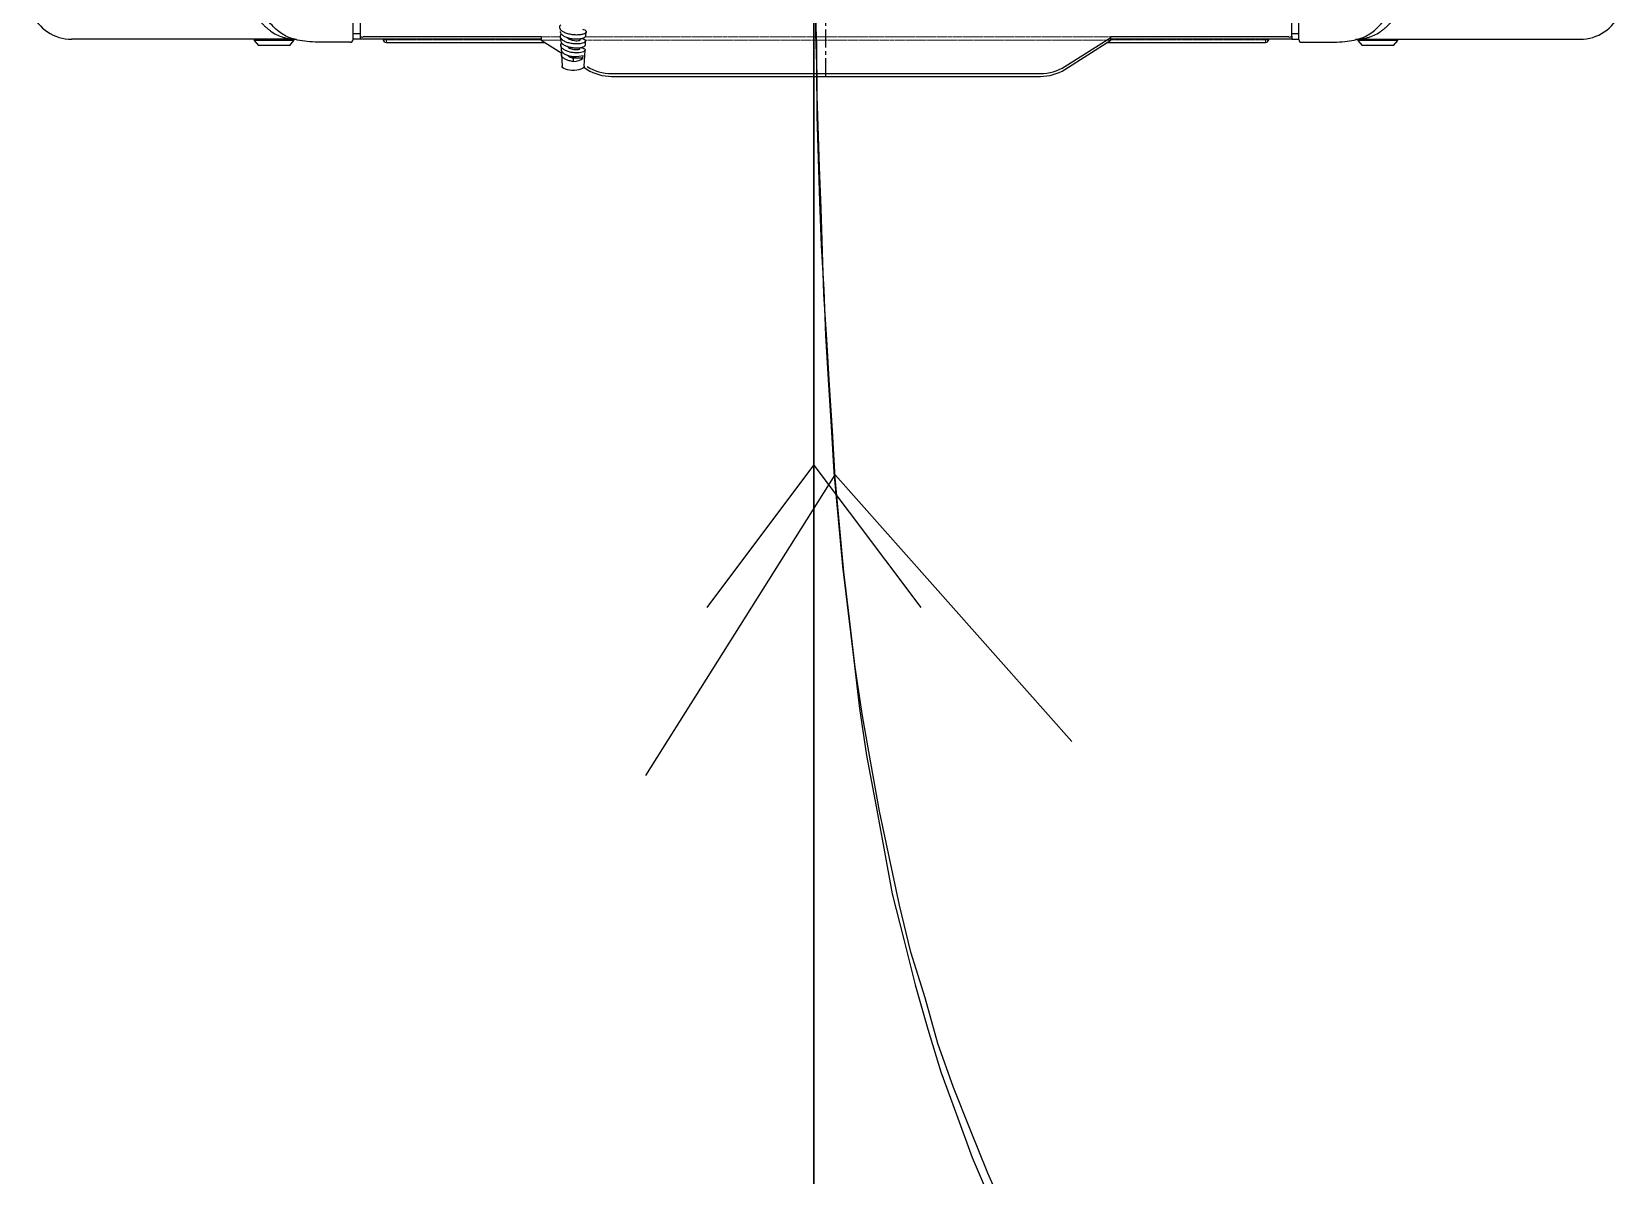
# Model space of a CAD drawing. Header units: millimetres. Extents: x -18594 to 273470, y -238787 to 48452.
# Drawn here: x 162151 to 163266, y -29735 to -28932 of the extents above; entities that cross this region are included whole.
import ezdxf

# ---------------------------------------------------------------- set-up
doc = ezdxf.new("R2010")
doc.units = ezdxf.units.MM
doc.linetypes.add('Xref AGV layout$0$CENTERX2', pattern=[20.32, 12.7, -2.54, 2.54, -2.54])
doc.linetypes.add('Xref AGV layout$0$PHANTOM', pattern=[2.5, 1.25, -0.25, 0.25, -0.25, 0.25, -0.25])
doc.layers.add('AM_BOR', color=4, linetype='Continuous', lineweight=25)
doc.layers.add('Xref AGV layout$0$ANNOTATION', color=5, linetype='Continuous')
for name, color, linetype, true_color in [('Xref AGV layout$0$Ndc8_F_Moderate', 5, 'Continuous', 0x0000ff), ('Xref AGV layout$0$Ndc8_F_TurnLeftModerate', 5, 'Continuous', 0x0000ff), ('Xref AGV layout$0$Ndc8_InAdjust_Lane', 1, 'Continuous', 0xff0000), ('Xref AGV layout$0$Ndc8_R_TurnLeftSlow', 1, 'Continuous', 0xff0000)]:
    doc.layers.add(name, color=color, linetype=linetype, true_color=true_color)

# ---------------------------------------------------------------- blocks, each defined once
blk = doc.blocks.new('Xref AGV layout$0$A$C6D3E55E3')
at = {"color": 7, "linetype": 'Continuous', "lineweight": 25}
for p, q in [((3412.2, 1494.7), (3412.2, 1651.3)), ((3413.2, 1523.3), (3412.2, 1523.3)), ((3416.5, 1520.3), (3413.2, 1523.3)), ((3413.2, 1523.3), (3413.2, 1495.3)), ((3416.5, 1520.3), (3416.5, 1498.3)), ((3412.2, 1495.3), (3413.2, 1495.3)), ((3413.2, 1495.3), (3416.5, 1498.3)), ((3414.2, 1471.8), (3414.2, 1478.7)), ((3414.2, 1455.8), (3414.2, 1471.8)), ((3412.3, 1453.8), (3386.4, 1453.8)), ((3408.2, 1448.8), (3408.2, 1453.8)), ((3412.2, 1448.8), (3412.2, 1453.8)), ((3410.1, 1448.8), (3394.9, 1448.8)), ((3410.1, 1448.8), (3412.2, 1448.8)), ((3410.6, 1446.8), (3410.6, 1321.8)), ((3412.2, 1448.8), (3412.2, 1321.8)), ((3414.5, 1319.2), (3414.5, 1430.4)), ((3412.8, 1321.8), (3410.6, 1321.8)), ((3431.3, 1289.6), (3410.9, 1321.8)), ((3412.8, 1321.8), (3412.9, 1321.8)), ((3433.4, 1289.6), (3412.9, 1321.8)), ((3436.2, 971.3), (3436.2, 1272.4)), ((3438.3, 971.3), (3438.3, 1272.4)), ((3409.8, 953.3), (3407, 953.5)), ((3412.5, 949.4), (3411.8, 949.4)), ((3416.2, 953), (3413.4, 953.1)), ((3418.9, 949), (3418.1, 949)), ((3431.1, 952.1), (3419.8, 952.8)), ((3425.5, 951.2), (3423.7, 951.4)), ((3425.5, 951.2), (3425.5, 944.3)), ((3431.9, 951.8), (3433.4, 954.1)), ((3425.5, 944.3), (3427.9, 944.3)), ((3410.3, 935.3), (3413.1, 935.5)), ((3412.9, 921.8), (3422.1, 936.3)), ((3416.6, 935.7), (3419.5, 935.9)), ((3423, 936.1), (3431.1, 936.5)), ((3410.6, 921.8), (3410.6, 796.8)), ((3410.6, 921.8), (3412.8, 921.8)), ((3412.2, 921.8), (3412.2, 794.8)), ((3412.9, 921.8), (3412.8, 921.8)), ((3414.5, 813.2), (3414.5, 924.4)), ((3394.9, 794.8), (3410.1, 794.8)), ((3408.2, 789.8), (3408.2, 794.8)), ((3410.1, 794.8), (3412.2, 794.8)), ((3412.2, 794.8), (3412.2, 789.8)), ((3412.3, 789.8), (3386.4, 789.8)), ((3414.2, 787.8), (3414.2, 771.9)), ((3414.2, 771.9), (3414.2, 764.9)), ((3412.2, 749), (3412.2, 592.3)), ((3413.2, 748.3), (3412.2, 748.3)), ((3416.5, 745.3), (3413.2, 748.3)), ((3413.2, 748.3), (3413.2, 720.3)), ((3416.5, 745.3), (3416.5, 723.3)), ((3412.2, 720.3), (3413.2, 720.3)), ((3413.2, 720.3), (3416.5, 723.3)), ((3413.2, 720.3), (3413.2, 720.3)), ((3416.5, 723.3), (3416.5, 723.3))]:
    blk.add_line(p, q, dxfattribs=at)
at = {"color": 8, "linetype": 'Xref AGV layout$0$PHANTOM', "lineweight": 18}
for p, q in [((3412.2, 1430.4), (3412.6, 1430.4)), ((3412.6, 1321.8), (3412.6, 1430.4)), ((3412.6, 1430.4), (3414.5, 1430.4)), ((3410.6, 1321.8), (3410.6, 952.9)), ((3412.8, 952.8), (3412.8, 1321.8)), ((3424.4, 944.3), (3425.5, 944.3)), ((3410.6, 935.3), (3410.6, 921.8)), ((3412.8, 921.8), (3412.8, 935.5)), ((3412.6, 813.2), (3412.6, 921.8)), ((3412.2, 813.2), (3412.6, 813.2)), ((3412.6, 813.2), (3414.5, 813.2))]:
    blk.add_line(p, q, dxfattribs=at)
at = {"color": 7, "linetype": 'Continuous', "lineweight": 25, "flags": 128}
blk.add_lwpolyline([(3431.1, 952.1), (3431.5, 952), (3432.2, 951.6), (3432.8, 950.8), (3433.3, 949.7), (3433.7, 948.3), (3434, 946.8), (3434.1, 945.2), (3434.1, 943.5), (3434, 941.8), (3433.7, 940.3), (3433.3, 939), (3432.8, 937.9), (3432.2, 937.1), (3431.5, 936.6), (3431.1, 936.5)], dxfattribs=at)
at = {"color": 7, "linetype": 'Continuous', "lineweight": 25}
for centre, radius, start, end in [((3412.3, 1455.8), 2, 270.1097, 0.1101), ((3408.3, 1447.3), 2.37, 348.6389, 40.3426), ((3412.5, 1432.4), 0.3, 81.3731, 180), ((3412.2, 1430.4), 2.3, 0, 81.3731), ((3404.1, 1272.5), 32.2, 359.7988, 32.0967), ((3406.1, 1272.5), 32.2, 359.797, 32.0934), ((3404.1, 971.2), 32.2, 327.9033, 0.2012), ((3406.1, 971.2), 32.2, 327.9066, 0.203), ((3412.5, 811.2), 0.3, 180, 278.6269), ((3412.2, 813.2), 2.3, 278.6269, 0), ((3408.3, 796.4), 2.37, 319.6574, 11.3611), ((3412.3, 787.8), 2, 359.8899, 89.8903)]:
    blk.add_arc(centre, radius, start, end, dxfattribs=at)
for centre, major_axis, ratio, start_param, end_param in [((3382.2, 1651.3), (0, 30.4), 0.987038, 4.712389, 5.895743), ((3422.9, 944.3), (0, 8.27), 0.178736, 4.712389, 5.73308), ((3422.6, 944.3), (0, 8.28), 0.635474, 4.712389, 5.702917), ((3382.2, 592.3), (0, -30.4), 0.987038, 0.387443, 1.570796)]:
    blk.add_ellipse(centre, major_axis=major_axis, ratio=ratio, start_param=start_param, end_param=end_param, dxfattribs=at)
for points, knots in [([(3414.2, 1478.7), (3414.2, 1481.2), (3414, 1485.9), (3413, 1492.7), (3411.3, 1498.4), (3408.9, 1503.1), (3406, 1507.1), (3402.3, 1510.9), (3399, 1513.6), (3396.3, 1515.5), (3394.4, 1516.7), (3391.9, 1518.1), (3388.7, 1519.8), (3384.7, 1521.8), (3379.9, 1524.2), (3374.4, 1526.9), (3367.6, 1530.2), (3359.6, 1534), (3350.3, 1538.3), (3340.4, 1542.9), (3330.1, 1547.6), (3318.6, 1552.9), (3305.9, 1558.6), (3292.4, 1564.7), (3279.4, 1570.5), (3267, 1576), (3255.6, 1581), (3245.2, 1585.5), (3235.2, 1589.8), (3225.7, 1593.7), (3216.6, 1597.2), (3208.6, 1600.1), (3201.3, 1602.4), (3194.8, 1604.2), (3188.5, 1605.7), (3182.6, 1606.8), (3176.8, 1607.5), (3171.4, 1607.9), (3167.9, 1608), (3166.1, 1608)], [0, 0, 0, 0, 0.025274, 0.048359, 0.070215, 0.085994, 0.102487, 0.120373, 0.140323, 0.146357, 0.15369, 0.163121, 0.175436, 0.190954, 0.209426, 0.230563, 0.254078, 0.286571, 0.321791, 0.359168, 0.398125, 0.438089, 0.489616, 0.540654, 0.590014, 0.636502, 0.679185, 0.718083, 0.753433, 0.790516, 0.823488, 0.852747, 0.878705, 0.901796, 0.922456, 0.944275, 0.964023, 0.982382, 1, 1, 1, 1]), ([(3412.2, 1493.6), (3412.2, 1493.8), (3412.2, 1494.1), (3412.2, 1494.6), (3412.2, 1495), (3412.2, 1495.5), (3412.1, 1496.1), (3412.1, 1497), (3411.9, 1498.5), (3411.5, 1500.4), (3410.8, 1503.3), (3409.4, 1506.8), (3407.6, 1510.1), (3405.8, 1512.7), (3404.4, 1514.4), (3402.9, 1516), (3401.1, 1517.7), (3399.2, 1519.2), (3397.6, 1520.2), (3396.5, 1520.9), (3395.5, 1521.4), (3394.6, 1521.9), (3393.9, 1522.2), (3393.6, 1522.4)], [0, 0, 0, 0, 0.013966, 0.02722, 0.039762, 0.051592, 0.062711, 0.094023, 0.125383, 0.187268, 0.250603, 0.369469, 0.500509, 0.560189, 0.62541, 0.680858, 0.750265, 0.832008, 0.875104, 0.907747, 0.939444, 0.970195, 1, 1, 1, 1]), ([(3405.2, 951), (3405.3, 951.2), (3405.5, 952.2), (3406.1, 953.2), (3407, 953.7), (3408, 953.1), (3408.7, 951.5), (3409.2, 949), (3409.3, 946.1), (3409, 942.9), (3408.2, 939.8), (3407.1, 937.3), (3405.7, 935.5), (3404.1, 934.8), (3402.8, 934.9), (3402.2, 935.5), (3402, 935.6)], [0, 0, 0, 0, 0.020708, 0.09974, 0.178941, 0.258305, 0.337837, 0.417534, 0.497398, 0.577428, 0.657624, 0.737987, 0.818518, 0.899213, 0.980075, 1, 1, 1, 1]), ([(3406.7, 935.2), (3406.8, 935.2), (3407.4, 935.1), (3408.6, 935.9), (3410, 937.6), (3411.1, 940.2), (3411.8, 943.2), (3412.1, 946.3), (3411.9, 949.2), (3411.4, 951.5), (3410.7, 953), (3410.1, 953.2), (3409.8, 953.3)], [0, 0, 0, 0, 0.020073, 0.131036, 0.241768, 0.352267, 0.462535, 0.572569, 0.682371, 0.791941, 0.901275, 1, 1, 1, 1]), ([(3411.6, 950.4), (3411.8, 951), (3412.2, 952.3), (3413, 953.2), (3413.9, 953.1), (3414.7, 952), (3415.3, 950), (3415.6, 947.4), (3415.4, 944.4), (3414.9, 941.3), (3414, 938.6), (3412.7, 936.6), (3411.2, 935.4), (3409.7, 935.2), (3408.9, 935.7), (3408.5, 936)], [0, 0, 0, 0, 0.076592, 0.154703, 0.23298, 0.311431, 0.390052, 0.468843, 0.547804, 0.626937, 0.706241, 0.785715, 0.86536, 0.945175, 1, 1, 1, 1]), ([(3410.9, 939.9), (3411, 940), (3411.6, 940.4), (3412.3, 941.9), (3413, 944.1), (3413.3, 946.3), (3413.2, 948.2), (3412.9, 949.3), (3412.6, 949.3), (3412.5, 949.3)], [0, 0, 0, 0, 0.051672, 0.220359, 0.388262, 0.555378, 0.72171, 0.887258, 1, 1, 1, 1]), ([(3413.1, 935.6), (3413.5, 935.6), (3414.4, 935.7), (3415.7, 937), (3416.9, 939.2), (3417.8, 941.9), (3418.2, 944.9), (3418.3, 947.9), (3418, 950.4), (3417.3, 952.1), (3416.7, 953), (3416.3, 952.9), (3416.2, 952.9)], [0, 0, 0, 0, 0.082244, 0.193183, 0.303881, 0.414335, 0.524548, 0.63452, 0.744247, 0.853732, 0.962978, 1, 1, 1, 1]), ([(3418, 949.5), (3418.1, 950.1), (3418.3, 951.4), (3419, 952.5), (3419.8, 952.9), (3420.7, 952.3), (3421.3, 950.8), (3421.7, 948.6), (3421.8, 945.8), (3421.5, 942.9), (3420.7, 940.1), (3419.6, 937.8), (3418.3, 936.2), (3416.8, 935.6), (3415.6, 935.7), (3415, 936.3), (3414.8, 936.4)], [0, 0, 0, 0, 0.057705, 0.13353, 0.209528, 0.285699, 0.362042, 0.438556, 0.515245, 0.592106, 0.66914, 0.746346, 0.823728, 0.901277, 0.979004, 1, 1, 1, 1]), ([(3417.1, 940.1), (3417.3, 940.2), (3417.8, 940.6), (3418.4, 941.7), (3419, 943.2), (3419.4, 944.7), (3419.5, 946.3), (3419.5, 947.6), (3419.3, 948.5), (3419.1, 949), (3418.9, 949), (3418.9, 949)], [0, 0, 0, 0, 0.070157, 0.195613, 0.320602, 0.445124, 0.569177, 0.692762, 0.815875, 0.938521, 1, 1, 1, 1]), ([(3419.5, 936), (3419.6, 935.9), (3420.3, 935.9), (3421.4, 936.7), (3422.7, 938.4), (3423.7, 940.8), (3424.2, 942.9), (3424.3, 944.1), (3424.4, 944.3)], [0, 0, 0, 0, 0.068578, 0.289751, 0.510422, 0.730593, 0.950261, 1, 1, 1, 1]), ([(3427.9, 944.3), (3427.7, 943.4), (3427.4, 941.5), (3426.5, 939.1), (3425.3, 937.2), (3423.9, 936.1), (3422.5, 935.9), (3421.6, 936.5), (3421.3, 936.7)], [0, 0, 0, 0, 0.172847, 0.345738, 0.51903, 0.692727, 0.866832, 1, 1, 1, 1]), ([(3423.4, 940.4), (3423.5, 940.5), (3423.9, 940.7), (3424.5, 941.6), (3425.1, 942.9), (3425.4, 943.8), (3425.5, 944.3)], [0, 0, 0, 0, 0.090525, 0.3949, 0.69806, 1, 1, 1, 1]), ([(3414.2, 764.9), (3414.2, 762.5), (3414, 757.8), (3413, 750.9), (3411.3, 745.2), (3408.9, 740.5), (3406, 736.5), (3402.3, 732.7), (3399, 730), (3396.3, 728.2), (3394.4, 727), (3391.9, 725.6), (3388.7, 723.9), (3384.7, 721.8), (3379.9, 719.4), (3374.4, 716.7), (3367.6, 713.5), (3359.6, 709.7), (3350.3, 705.3), (3340.4, 700.8), (3330.1, 696), (3318.6, 690.8), (3305.9, 685), (3292.4, 678.9), (3279.4, 673.1), (3267, 667.6), (3255.6, 662.6), (3245.2, 658.1), (3235.2, 653.9), (3225.7, 650), (3216.6, 646.5), (3208.6, 643.6), (3201.3, 641.3), (3194.8, 639.4), (3188.5, 637.9), (3182.6, 636.9), (3176.8, 636.1), (3171.4, 635.8), (3167.9, 635.7), (3166.1, 635.7)], [0, 0, 0, 0, 0.025274, 0.048359, 0.070215, 0.085994, 0.102487, 0.120373, 0.140323, 0.146357, 0.15369, 0.163121, 0.175436, 0.190954, 0.209426, 0.230563, 0.254078, 0.286571, 0.321791, 0.359168, 0.398125, 0.438089, 0.489616, 0.540654, 0.590014, 0.636502, 0.679185, 0.718083, 0.753433, 0.790516, 0.823488, 0.852747, 0.878705, 0.901796, 0.922456, 0.944275, 0.964023, 0.982382, 1, 1, 1, 1]), ([(3393.6, 721.3), (3393.7, 721.3), (3394.1, 721.5), (3394.5, 721.7), (3395, 721.9), (3395.5, 722.2), (3396, 722.5), (3396.5, 722.7), (3397, 723.1), (3397.8, 723.5), (3399.2, 724.5), (3401.1, 725.9), (3402.9, 727.6), (3404.4, 729.3), (3405.8, 731), (3407.6, 733.5), (3409.4, 736.8), (3410.8, 740.4), (3411.5, 743.2), (3411.9, 745.1), (3412.1, 746.6), (3412.2, 747.7), (3412.2, 748.9), (3412.2, 749.6), (3412.2, 750)], [0, 0, 0, 0, 0.014241, 0.028874, 0.043898, 0.059315, 0.075123, 0.091323, 0.107914, 0.124898, 0.167959, 0.249734, 0.319135, 0.374586, 0.439901, 0.499488, 0.630614, 0.749399, 0.812962, 0.874619, 0.906081, 0.937292, 0.966879, 1, 1, 1, 1])]:
    blk.add_open_spline(points, degree=3, knots=knots, dxfattribs=at)
at = {"color": 8, "linetype": 'Xref AGV layout$0$PHANTOM', "lineweight": 18}
for points, knots in [([(3412.6, 1430.4), (3412.6, 1430.7), (3412.6, 1431.3), (3412.6, 1432.1), (3412.6, 1432.6), (3412.6, 1432.7), (3412.6, 1432.7)], [0, 0, 0, 0, 0.2499962, 0.4999948, 0.7500121, 1, 1, 1, 1]), ([(3412.6, 810.9), (3412.6, 811), (3412.6, 811.1), (3412.6, 811.6), (3412.6, 812.3), (3412.6, 812.9), (3412.6, 813.2)], [0, 0, 0, 0, 0.249988, 0.500005, 0.750004, 1, 1, 1, 1])]:
    blk.add_open_spline(points, degree=3, knots=knots, dxfattribs=at)
at = {"layer": 'Xref AGV layout$0$ANNOTATION', "linetype": 'Xref AGV layout$0$CENTERX2'}
blk.add_line((3438.3, 1121.8), (0, 1121.8), dxfattribs=at)
blk = doc.blocks.new('Xref AGV layout')
at = {"layer": 'Xref AGV layout$0$Ndc8_F_Moderate'}
blk.add_lwpolyline([(162700, -28707), (162700, -30331)], dxfattribs=at)
at = {"layer": 'Xref AGV layout$0$Ndc8_F_TurnLeftModerate'}
blk.add_lwpolyline([(162701, -28904), (162701, -28933), (162702, -28962), (162702, -28991), (162703, -29021), (162704, -29051), (162705, -29082), (162707, -29113), (162707, -29113), (162708, -29145), (162710, -29176), (162712, -29209), (162714, -29241), (162717, -29274), (162720, -29307), (162724, -29340), (162728, -29373), (162732, -29407), (162737, -29440), (162743, -29472), (162749, -29505), (162755, -29537), (162763, -29569), (162763, -29569), (162771, -29601), (162780, -29632), (162789, -29662), (162800, -29692), (162811, -29722), (162823, -29750)], dxfattribs=at)
at = {"layer": 'Xref AGV layout$0$Ndc8_InAdjust_Lane'}
for points in [[(162700, -30825), (162700, -28707)], [(162625, -29336), (162700, -29236), (162775, -29336)]]:
    blk.add_lwpolyline(points, dxfattribs=at)
at = {"layer": 'Xref AGV layout$0$Ndc8_R_TurnLeftSlow'}
for points in [[(162835, -29762), (162822, -29733), (162810, -29703), (162798, -29673), (162787, -29642), (162778, -29610), (162768, -29578), (162760, -29545), (162760, -29545), (162753, -29512), (162746, -29479), (162740, -29445), (162734, -29412), (162729, -29378), (162725, -29344), (162721, -29311), (162718, -29278), (162715, -29245), (162713, -29212), (162711, -29180), (162709, -29148), (162707, -29116), (162706, -29086), (162706, -29086), (162705, -29056), (162704, -29027), (162703, -28998), (162702, -28970), (162702, -28942), (162701, -28915)], [(162582, -29454), (162715, -29243), (162881, -29430)]]:
    blk.add_lwpolyline(points, dxfattribs=at)
at = {"rotation": 270}
blk.add_blockref('Xref AGV layout$0$A$C6D3E55E3', (161586.6, -25524.9), dxfattribs=at)

msp = doc.modelspace()

# ---------------------------------------------------------------- block references
at = {"layer": 'AM_BOR'}
msp.add_blockref('Xref AGV layout', (0, 0), dxfattribs=at)

doc.saveas('drawing.dxf')
